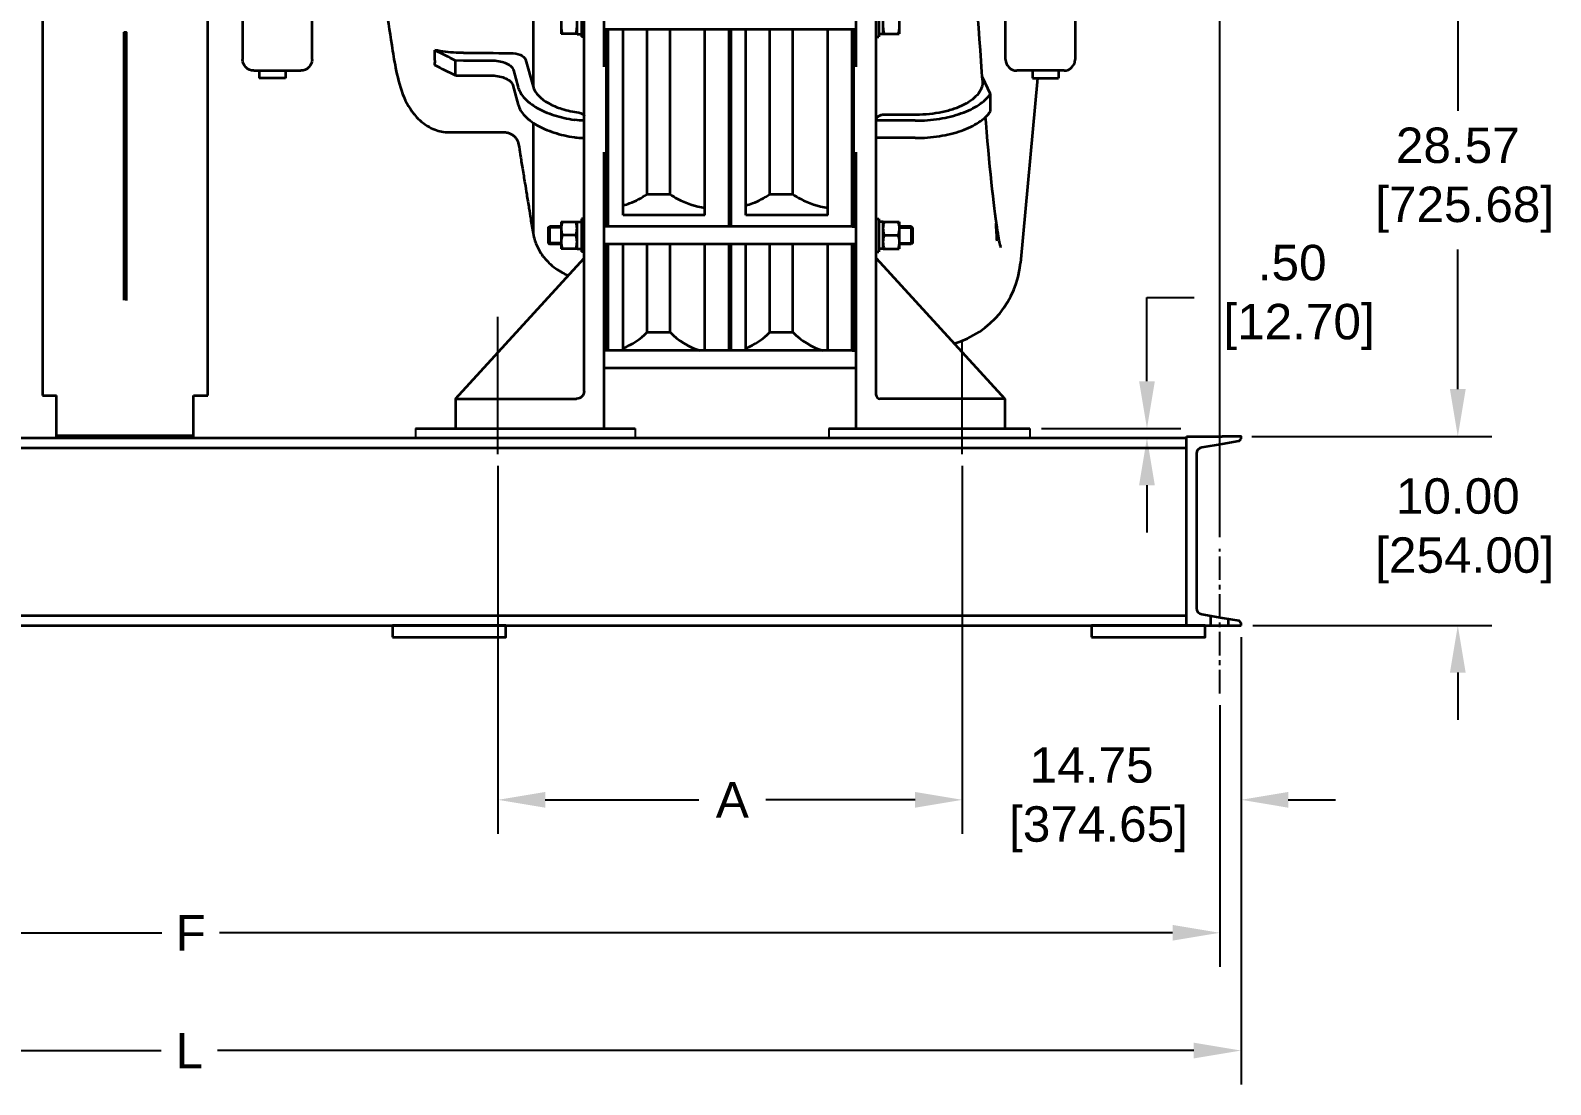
# Model space of a CAD drawing. Header units: inches. Extents: x 452 to 872, y 136 to 456.
# Drawn here: x 549.1 to 629.6, y 218.6 to 274.4 of the extents above; entities that cross this region are included whole.
import ezdxf

# ---------------------------------------------------------------- set-up
doc = ezdxf.new("R2010")
doc.units = ezdxf.units.IN
doc.header["$MEASUREMENT"] = 0
doc.linetypes.add('CENTER', pattern=[2, 1.25, -0.25, 0.25, -0.25])
doc.layers.add('CL', color=1, linetype='CENTER')
doc.layers.add('粗实线层', color=7, linetype='Continuous', lineweight=35)
doc.styles.get("Standard").update_dxf_attribs({"font": 'arial.ttf'})
doc.dimstyles.new('STANDARD 2 PLCS', dxfattribs={"dimtxt": 0.125, "dimasz": 0.18, "dimexe": 0.18, "dimexo": 0.0625, "dimgap": 0.09, "dimtad": 0, "dimtih": 1, "dimtoh": 1, "dimzin": 4, "dimdsep": 46, "dimtxsty": 'Standard', "dimcen": 0.09, "dimaunit": 1, "dimadec": 0, "dimazin": 1, "dimtfac": 1, "dimtofl": 0, "dimtmove": 1, "dimatfit": 3, "dimfxl": 1, "dimtolj": 1, "dimtzin": 4, "dimarcsym": 0})

# ---------------------------------------------------------------- blocks, each defined once
blk = doc.blocks.new('CF35进气1#-1')
at = {"layer": '粗实线层'}
for p, q in [((-40, 97.18), (-40, 188.82)), ((38.5, 99.2), (38.5, 173)), ((-34.6, 10), (-34.6, 137)), ((-20.87, 137.01), (-20.87, 91.96)), ((57.2, 133.07), (57.2, 99.2)), ((-33.9, 114.06), (-33.9, 105.26)), ((-32.7, 106.01), (-32.7, 113.31)), ((-28.4, 113.26), (-28.4, 106.06)), ((-40.6, 107.26), (-40.6, 54.32)), ((-34.6, 105.26), (-33.9, 105.26)), ((-32.7, 106.01), (-33.9, 106.01)), ((-32.7, 106.06), (-28.4, 106.06)), ((-18.85, 99.15), (-20.87, 91.96)), ((-9.28, 98.93), (-9.69, 98.93)), ((-9.28, 98.93), (-9.69, 98.93)), ((0, 98.96), (-2.16, 98.95)), ((0, 94.87), (0, 98.96)), ((0, 94.87), (0, 98.95)), ((-15.59, 96.35), (-16.91, 91.68)), ((0, 94.87), (-2.21, 94.87)), ((54.2, 96.2), (41.5, 96.2)), ((45.7, 96.2), (45.7, 94.2)), ((45.7, 94.2), (52.7, 94.2)), ((52.7, 96.2), (52.7, 94.2)), ((-15.42, 92.29), (-16.91, 87)), ((-34.6, 78.08), (-34.6, 82.75)), ((-32.05, 82.97), (-32.09, 82.96)), ((-20.87, 82.25), (-20.87, 52.48)), ((-32, 78.3), (-32.05, 78.29)), ((-32, 78.29), (-32.05, 78.29)), ((-40, 0), (-40, 74.28)), ((-40.6, 54.32), (-40, 54.32)), ((-34.6, 56.32), (-33.9, 56.32)), ((-33.9, 56.32), (-33.9, 47.52)), ((-32.7, 55.57), (-33.9, 55.57)), ((-32.7, 48.27), (-32.7, 55.57)), ((-28.4, 55.52), (-32.7, 55.52)), ((-28.4, 55.52), (-28.4, 48.32)), ((-28.4, 54.32), (-25.3, 54.32)), ((-28.4, 54.02), (-24.9, 54.02)), ((-24.9, 53.92), (-25.3, 54.32)), ((-25.3, 54.32), (-25.3, 51.92)), ((-24.9, 54.02), (-24.9, 49.82)), ((-40.6, 49.52), (-40, 49.52)), ((-40.6, 49.52), (-40.6, 20.99)), ((-32.38, 51.92), (-28.72, 51.92)), ((-28.4, 49.82), (-24.9, 49.82)), ((-28.4, 49.52), (-25.3, 49.52)), ((-25.3, 51.92), (-25.3, 49.52)), ((-24.9, 49.92), (-25.3, 49.52)), ((-34.6, 47.52), (-33.9, 47.52)), ((0, 8), (-34.6, 45.75)), ((-32.7, 48.27), (-33.9, 48.27)), ((-32.7, 48.32), (-28.4, 48.32)), ((-40.6, 20.99), (-40, 20.99)), ((0, 8), (-32.6, 8)), ((0, 8), (0, 0)), ((0, 0), (-40, 0))]:
    blk.add_line(p, q, dxfattribs=at)
for centre, radius, start, end in [((1204.49, -2306.84), 2690.47, 116.46414, 116.59554), ((41.5, 99.2), 3, 180, 270), ((54.2, 99.2), 3, 270, 0), ((-9.48, 82.89), 11.98, 89.9485, 91.9318), ((-9.48, 82.89), 11.98, 89.9485, 91.9376), ((-322.72, 740.03), 721.38, 296.57507, 297.06266), ((-22.54, 93.26), 5.85, 341.6661, 344.2978), ((-22.54, 93.26), 5.85, 341.6834, 344.2979), ((-35.12, 104.47), 21.72, 271.3768, 278.0231), ((-32.6, 10), 2, 180, 270)]:
    blk.add_arc(centre, radius, start, end, dxfattribs=at)
for points, knots in [([(47.23, 255.99), (47.16, 255.76), (46.83, 254.67), (45.64, 250.89), (43.69, 244.79), (40.67, 235.14), (37.48, 225.11), (34.03, 213.7), (31.44, 205.03), (29.46, 197.09), (28.38, 189.6), (27.18, 179.32), (25.91, 168.93), (24.56, 157.65), (23.11, 145.12), (21.04, 130.14), (18.97, 115.63), (17.44, 104.83), (16.08, 96.58), (14.51, 89.85), (11.28, 84.03), (7.39, 81.04), (4.61, 79.92), (3.29, 79.71), (2.05, 79.64), (-1.01, 79.63), (-3.12, 79.64)], [0, 0, 0, 0, 44.958899, 208.360655, 724.745233, 1216.241888, 2059.523915, 2650.801625, 3397.587587, 3715.952974, 4146.646436, 4780.01149, 5611.817413, 6060.306135, 6860.188379, 7918.747002, 8828.491332, 9542.526804, 9914.697924, 10357.733534, 10804.493051, 11100.555301, 11232.632204, 11354.709409, 11406.819539, 11411.807395, 11411.807395, 11411.807395, 11411.807395]), ([(-32.38, 106.06), (-32.48, 106.36), (-32.64, 106.95), (-32.7, 107.56), (-32.7, 107.86)], [0, 0, 0, 0, 395.999973, 789.044839, 789.044839, 789.044839, 789.044839]), ([(-28.4, 107.86), (-28.4, 107.56), (-28.46, 106.95), (-28.62, 106.36), (-28.72, 106.06)], [0, 0, 0, 0, 384.813902, 772.520258, 772.520258, 772.520258, 772.520258]), ([(-14.88, 100.91), (-15.78, 100.91), (-17.25, 100.72), (-18.68, 99.74), (-18.85, 99.15)], [0, 0, 0, 0, 410.072676, 688.740884, 688.740884, 688.740884, 688.740884]), ([(-9.69, 98.93), (-10.35, 98.93), (-11.61, 98.82), (-13.33, 98.37), (-14.68, 97.66), (-15.33, 96.97), (-15.5, 96.61)], [0, 0, 0, 0, 354.883104, 680.465891, 954.009323, 1169.924823, 1169.924823, 1169.924823, 1169.924823]), ([(-2.16, 98.95), (-2.8, 98.95), (-4.07, 98.95), (-5.94, 98.94), (-7.67, 98.94), (-8.78, 98.93), (-9.28, 98.93)], [0, 0, 0, 0, 307.14882, 602.757389, 890.468577, 1130.634682, 1130.634682, 1130.634682, 1130.634682]), ([(-2.18, 100.95), (-1.52, 100.95), (1.06, 101.02), (3.63, 101.33), (5.52, 101.71)], [0, 0, 0, 0, 159.476219, 626.709693, 626.709693, 626.709693, 626.709693]), ([(5.48, 97.63), (5.48, 97.95), (5.47, 99.3), (5.49, 100.66), (5.52, 101.71)], [0, 0, 0, 0, 138.14664, 601.819907, 601.819907, 601.819907, 601.819907]), ([(-9.88, 94.87), (-10.55, 94.84), (-11.81, 94.7), (-13.5, 94.17), (-14.77, 93.41), (-15.32, 92.66), (-15.42, 92.29)], [0, 0, 0, 0, 349.619924, 664.125899, 922.992426, 1124.963876, 1124.963876, 1124.963876, 1124.963876]), ([(-2.21, 94.87), (-2.85, 94.87), (-4.11, 94.87), (-5.98, 94.87), (-7.76, 94.87), (-8.91, 94.87), (-9.47, 94.87)], [0, 0, 0, 0, 287.568684, 566.289085, 837.018464, 1085.93972, 1085.93972, 1085.93972, 1085.93972]), ([(-20.87, 91.96), (-21.41, 90.03), (-24.29, 87.55), (-28.77, 85.74), (-31.63, 85.11), (-33.15, 84.89)], [0, 0, 0, 0, 355.038645, 595.373521, 867.698305, 867.698305, 867.698305, 867.698305]), ([(-16.98, 91.42), (-17.13, 91), (-17.57, 90.04), (-18.61, 88.67), (-20.09, 87.34), (-21.94, 86.12), (-24.1, 85.06), (-26.55, 84.16), (-29.22, 83.44), (-31.09, 83.1), (-32.05, 82.97)], [0, 0, 0, 0, 156.756773, 362.801513, 592.063507, 846.568558, 1125.960497, 1428.139836, 1749.825767, 2086.133823, 2086.133823, 2086.133823, 2086.133823]), ([(-16.91, 87), (-17.05, 86.48), (-17.52, 85.43), (-18.61, 84), (-20.09, 82.66), (-21.94, 81.45), (-24.1, 80.38), (-26.55, 79.48), (-29.21, 78.77), (-31.06, 78.43), (-32, 78.29)], [0, 0, 0, 0, 176.91257, 371.388044, 587.777839, 827.987434, 1091.674878, 1376.859808, 1680.452391, 1993.071736, 1993.071736, 1993.071736, 1993.071736]), ([(-33.15, 84.89), (-33.35, 84.86), (-33.9, 84.75), (-34.6, 84.32), (-34.6, 83.93)], [0, 0, 0, 0, 219.82493, 659.935031, 659.935031, 659.935031, 659.935031]), ([(-32.05, 78.29), (-32.25, 78.25), (-33.1, 78.13), (-33.96, 78.08), (-34.6, 78.08)], [0, 0, 0, 0, 151.775308, 617.835097, 617.835097, 617.835097, 617.835097]), ([(-0.69, 79.63), (-1.1, 79.63), (-2.44, 79.65), (-4.65, 79.64), (-7.02, 79.65), (-8.95, 79.65), (-10.41, 79.65), (-11.61, 79.66), (-12.6, 79.66), (-13.53, 79.66), (-14.39, 79.44), (-15.22, 79.04), (-15.88, 78.53), (-16.43, 77.86), (-16.81, 77.16), (-17.15, 75.73), (-17.46, 73.31), (-18.06, 69.84), (-18.63, 66.26), (-19.21, 62.69), (-19.73, 59.48), (-20.31, 56.01), (-20.71, 53.06), (-21.4, 50.07), (-22.74, 47.29), (-24.71, 44.82), (-26.87, 43.04), (-28.64, 41.95), (-29.81, 41.36), (-30.37, 41.14)], [258.112551, 258.112551, 258.112551, 258.112551, 382.477383, 669.602712, 939.252675, 1109.025948, 1263.813968, 1386.150747, 1478.527558, 1567.987324, 1671.957417, 1748.254286, 1849.945786, 1925.395205, 2011.212506, 2093.837827, 2374.719126, 2759.575844, 3174.409095, 3489.279787, 3871.590873, 4172.67392, 4571.102937, 4787.249454, 5110.301657, 5509.996047, 5749.491133, 5964.906029, 6150.28119, 6150.28119, 6150.28119, 6150.28119]), ([(-32.7, 53.72), (-32.7, 54.03), (-32.64, 54.64), (-32.48, 55.23), (-32.38, 55.52)], [0, 0, 0, 0, 237.21091, 476.205665, 476.205665, 476.205665, 476.205665]), ([(-32.38, 51.92), (-32.48, 52.22), (-32.64, 52.81), (-32.7, 53.42), (-32.7, 53.72)], [0, 0, 0, 0, 233.817398, 465.889579, 465.889579, 465.889579, 465.889579]), ([(-28.72, 55.52), (-28.62, 55.23), (-28.46, 54.64), (-28.4, 54.03), (-28.4, 53.72)], [0, 0, 0, 0, 229.450688, 457.18875, 457.18875, 457.18875, 457.18875]), ([(-28.4, 53.72), (-28.4, 53.42), (-28.46, 52.81), (-28.62, 52.22), (-28.72, 51.92)], [0, 0, 0, 0, 222.530945, 446.735342, 446.735342, 446.735342, 446.735342]), ([(-32.7, 50.12), (-32.7, 50.43), (-32.64, 51.04), (-32.48, 51.63), (-32.38, 51.92)], [0, 0, 0, 0, 226.86704, 455.439326, 455.439326, 455.439326, 455.439326]), ([(-32.38, 48.32), (-32.48, 48.62), (-32.64, 49.21), (-32.7, 49.82), (-32.7, 50.12)], [0, 0, 0, 0, 223.436215, 445.205061, 445.205061, 445.205061, 445.205061]), ([(-28.72, 51.92), (-28.62, 51.63), (-28.46, 51.04), (-28.4, 50.43), (-28.4, 50.12)], [0, 0, 0, 0, 218.8901, 436.146753, 436.146753, 436.146753, 436.146753]), ([(-28.4, 50.12), (-28.4, 49.82), (-28.46, 49.21), (-28.62, 48.62), (-28.72, 48.32)], [0, 0, 0, 0, 212.085407, 425.764954, 425.764954, 425.764954, 425.764954])]:
    blk.add_open_spline(points, degree=3, knots=knots, dxfattribs=at)
for points in [[(-2.18, 100.95), (-6.41, 100.94), (-10.65, 100.93), (-14.88, 100.91)], [(-15.5, 96.61), (-15.54, 96.52), (-15.57, 96.44), (-15.59, 96.35)], [(-15.5, 96.61), (-15.54, 96.52), (-15.57, 96.44), (-15.59, 96.35)]]:
    blk.add_open_spline(points, degree=3, dxfattribs=at)
blk = doc.blocks.new('CF35中间机壳-1')
at = {"layer": '粗实线层'}
for p, q in [((34.6, 0), (-0.1, 0)), ((34.6, -6.74), (-0.1, -6.74)), ((-0.1, -12.96), (34.6, -12.96)), ((-0.1, -17.76), (34.6, -17.76)), ((1, -46.29), (1, -17.76)), ((7.54, -46.29), (7.54, -17.76)), ((29.54, -46.29), (29.54, -17.76)), ((33.5, -46.29), (33.5, -17.76)), ((34, -46.29), (34, -17.76)), ((16.92, -46.29), (16.92, -22.64)), ((23.08, -22.64), (16.92, -22.64)), ((23.08, -46.29), (23.08, -22.64)), ((34.6, -46.29), (-0.1, -46.29)), ((34.6, -51.09), (-0.1, -51.09)), ((1, -104.03), (1, -51.09)), ((33.5, -104.03), (33.5, -51.09)), ((34, -104.03), (34, -51.09)), ((7.54, -104.03), (7.54, -54.11)), ((7.54, -54.11), (29.54, -54.11)), ((29.54, -104.03), (29.54, -54.11)), ((16.92, -104.03), (16.92, -59.77)), ((23.08, -59.77), (16.92, -59.77)), ((23.08, -104.03), (23.08, -59.77)), ((34.6, -104.03), (-0.1, -104.03)), ((34.6, -108.83), (-0.1, -108.83)), ((1, -170.71), (1, -108.83)), ((7.54, -135.77), (7.54, -108.83)), ((16.92, -135.77), (16.92, -108.83)), ((23.08, -135.77), (23.08, -108.83)), ((29.54, -135.77), (29.54, -108.83)), ((33.5, -170.71), (33.5, -108.83)), ((34, -170.71), (34, -108.83)), ((7.54, -135.77), (29.54, -135.77)), ((7.54, -143.77), (29.54, -143.77)), ((7.54, -170.71), (7.54, -143.77)), ((16.92, -170.71), (16.92, -143.77)), ((23.08, -170.71), (23.08, -143.77)), ((29.54, -170.71), (29.54, -143.77)), ((-0.1, -170.71), (34.6, -170.71)), ((-0.1, -175.51), (34.6, -175.51)), ((1, -228.45), (1, -175.51)), ((7.54, -225.43), (7.54, -175.51)), ((16.92, -219.77), (16.92, -175.51)), ((23.08, -219.77), (23.08, -175.51)), ((29.54, -225.43), (29.54, -175.51)), ((33.5, -228.45), (33.5, -175.51)), ((34, -228.45), (34, -175.51)), ((23.08, -219.77), (16.92, -219.77)), ((-0.1, -228.45), (34.6, -228.45)), ((7.54, -225.43), (29.54, -225.43)), ((-0.1, -233.25), (34.6, -233.25)), ((1, -261.78), (1, -233.25)), ((7.54, -261.78), (7.54, -233.25)), ((16.92, -256.9), (16.92, -233.25)), ((23.08, -256.9), (23.08, -233.25)), ((29.54, -261.78), (29.54, -233.25)), ((33.5, -261.78), (33.5, -233.25)), ((34, -261.78), (34, -233.25)), ((23.08, -256.9), (16.92, -256.9)), ((-0.1, -261.78), (34.6, -261.78)), ((-0.1, -266.58), (34.6, -266.58))]:
    blk.add_line(p, q, dxfattribs=at)
for points in [[(8.8, -17.76), (11.83, -18.63), (14.72, -20.37), (16.92, -22.64)], [(23.08, -22.64), (24.89, -20.8), (27.14, -19.31), (29.54, -18.35)], [(16.92, -256.9), (14.72, -259.17), (11.83, -260.91), (8.8, -261.78)], [(29.54, -261.19), (27.14, -260.23), (24.89, -258.74), (23.08, -256.9)]]:
    blk.add_open_spline(points, degree=3, dxfattribs=at)
for points, knots in [([(7.54, -56.1), (8.42, -56.23), (11.72, -56.91), (14.91, -58.31), (16.92, -59.77)], [0, 0, 0, 0, 104.579103, 397.516716, 397.516716, 397.516716, 397.516716]), ([(23.08, -59.77), (23.54, -59.44), (25.55, -58.15), (27.79, -57.23), (29.54, -56.74)], [0, 0, 0, 0, 111.33353, 464.828224, 464.828224, 464.828224, 464.828224]), ([(16.92, -219.77), (16.27, -220.24), (13.4, -222.03), (10.09, -223.06), (7.54, -223.44)], [0, 0, 0, 0, 336.896737, 1422.885842, 1422.885842, 1422.885842, 1422.885842]), ([(29.54, -222.8), (28.94, -222.63), (26.67, -221.9), (24.51, -220.8), (23.08, -219.77)], [0, 0, 0, 0, 384.040318, 1473.783316, 1473.783316, 1473.783316, 1473.783316])]:
    blk.add_open_spline(points, degree=3, knots=knots, dxfattribs=at)
blk = doc.blocks.new('CF35排气1#-2')
for p, q in [((29.36, 94.2), (24.75, 44.49)), ((20.6, 8), (20.6, 0))]:
    blk.add_line(p, q)
blk.add_arc((-0.14, 46.8), 25, 286.5905, 354.7025)
at = {"layer": '粗实线层'}
for p, q in [((-19.4, 97.18), (-19.4, 188.82)), ((20.8, 99.2), (20.8, 173)), ((-14, 9), (-14, 137.4)), ((39.5, 133.07), (39.5, 99.2)), ((-13.3, 114.06), (-13.3, 105.26)), ((-12.1, 106.01), (-12.1, 113.31)), ((-7.8, 113.26), (-7.8, 106.06)), ((-20.5, 107.26), (-20.5, 54.32)), ((-20, 54.32), (-20, 107.26)), ((-14, 105.26), (-13.3, 105.26)), ((-12.1, 106.01), (-13.3, 106.01)), ((-12.1, 106.06), (-7.8, 106.06)), ((16.69, 89.9), (14.54, 94.46)), ((36.5, 96.2), (23.8, 96.2)), ((28, 96.2), (28, 94.2)), ((28, 94.2), (35, 94.2)), ((35, 96.2), (35, 94.2)), ((16.69, 85.22), (16.69, 89.9)), ((-3.49, 82.75), (-14, 82.75)), ((-3.25, 84.31), (-11.6, 84.31)), ((-3.49, 78.08), (-14, 78.08)), ((-19.4, 0), (-19.4, 74.28)), ((-20.5, 54.32), (-19.4, 54.32)), ((-14, 56.32), (-13.3, 56.32)), ((-13.3, 56.32), (-13.3, 47.52)), ((-12.1, 48.27), (-12.1, 55.57)), ((-12.1, 55.52), (-7.8, 55.52)), ((-7.8, 55.52), (-7.8, 48.32)), ((-4.6, 54.32), (-7.8, 54.32)), ((-7.8, 54.02), (-4.2, 54.02)), ((-4.2, 53.92), (-4.6, 54.32)), ((-4.6, 54.32), (-4.6, 51.92)), ((-4.2, 54.02), (-4.2, 49.82)), ((-20.5, 49.52), (-20.5, 20.99)), ((-20.5, 49.52), (-19.4, 49.52)), ((-20, 20.99), (-20, 49.52)), ((-11.78, 51.92), (-8.12, 51.92)), ((-7.8, 49.82), (-4.2, 49.82)), ((-4.6, 49.52), (-7.8, 49.52)), ((-4.6, 51.92), (-4.6, 49.52)), ((-4.2, 49.92), (-4.6, 49.52)), ((-14, 47.52), (-13.3, 47.52)), ((-14, 45.75), (20.6, 8)), ((-12.1, 48.27), (-13.3, 48.27)), ((-12.1, 48.32), (-7.8, 48.32)), ((-20.5, 20.99), (-19.4, 20.99)), ((20.6, 8), (-13, 8)), ((-19.4, 0), (20.6, 0))]:
    blk.add_line(p, q, dxfattribs=at)
for points in [[(14.61, 93.59), (14.44, 95.79), (14.23, 98.69), (14.01, 101.65), (13.79, 104.65), (13.58, 107.69), (13.36, 110.78), (13.14, 113.9), (12.93, 117.06), (12.71, 120.24), (12.49, 123.45), (12.28, 126.68), (12.06, 129.93), (11.84, 133.2), (11.63, 136.47), (11.41, 139.75), (11.2, 143)], [(19.53, 48.65), (19.53, 48.65), (19.52, 48.68), (19.5, 48.77), (19.46, 48.92), (19.41, 49.12), (19.35, 49.38), (19.28, 49.71), (19.19, 50.1), (19.1, 50.56), (19, 51.09), (18.89, 51.71), (18.77, 52.42), (18.63, 53.23), (18.49, 54.14), (18.34, 55.19), (18.17, 56.37), (17.99, 57.69), (17.81, 59.16), (17.61, 60.76), (17.41, 62.48), (17.21, 64.3), (17, 66.23), (16.8, 68.24), (16.59, 70.34), (16.38, 72.54), (16.16, 74.83), (15.95, 77.19), (15.74, 79.64), (15.52, 82.16), (15.39, 83.74)]]:
    blk.add_lwpolyline(points, dxfattribs=at)
for centre, radius, start, end in [((23.8, 99.2), 3, 180, 270), ((36.5, 99.2), 3, 270, 0), ((-13, 9), 1, 180, 270)]:
    blk.add_arc(centre, radius, start, end, dxfattribs=at)
for centre, start_param, end_param in [((-12.1, 51.92), 1.570796, 1.735929), ((-13.3, 51.92), 1.488505, 1.570796)]:
    blk.add_ellipse(centre, major_axis=(7.3, 0), ratio=0.5, start_param=start_param, end_param=end_param, dxfattribs=at)
for points, knots in [([(-11.78, 106.06), (-11.88, 106.36), (-12.04, 106.95), (-12.1, 107.56), (-12.1, 107.86)], [0, 0, 0, 0, 355.401077, 708.150013, 708.150013, 708.150013, 708.150013]), ([(-7.8, 107.86), (-7.8, 107.56), (-7.86, 106.95), (-8.02, 106.36), (-8.12, 106.06)], [0, 0, 0, 0, 345.757623, 694.114134, 694.114134, 694.114134, 694.114134]), ([(14.61, 93.59), (14.63, 93.29), (14.62, 92.68), (14.34, 91.45), (13.48, 89.92), (11.81, 88.32), (9.57, 86.93), (6.83, 85.79), (3.7, 84.95), (0.3, 84.43), (-2.05, 84.31), (-3.25, 84.31)], [0, 0, 0, 0, 78.48275, 158.401397, 330.223391, 528.464124, 757.903722, 1017.531638, 1302.486799, 1605.468694, 1917.765592, 1917.765592, 1917.765592, 1917.765592]), ([(-3.49, 82.75), (-1.32, 82.75), (1.89, 82.99), (6, 83.82), (8.82, 84.65), (11.36, 85.69), (13.55, 86.91), (15.34, 88.29), (16.31, 89.35), (16.69, 89.9)], [0, 0, 0, 0, 428.117796, 632.957528, 826.999905, 1007.449656, 1172.274685, 1320.516357, 1452.711427, 1452.711427, 1452.711427, 1452.711427]), ([(-11.6, 84.31), (-11.91, 84.31), (-12.49, 84.26), (-13.16, 84.05), (-13.59, 83.8), (-13.82, 83.59), (-13.96, 83.36), (-14, 83.19), (-14, 83.11)], [0, 0, 0, 0, 462.55435, 873.943665, 1049.084385, 1201.27016, 1333.220125, 1452.800314, 1452.800314, 1452.800314, 1452.800314]), ([(-3.49, 78.08), (-1.32, 78.08), (1.89, 78.32), (6, 79.14), (8.82, 79.97), (11.36, 81.01), (13.55, 82.23), (15.34, 83.61), (16.31, 84.67), (16.69, 85.22)], [0, 0, 0, 0, 403.64816, 596.780007, 779.731636, 949.867544, 1105.271782, 1245.040506, 1369.679792, 1369.679792, 1369.679792, 1369.679792]), ([(-12.1, 53.72), (-12.1, 54.03), (-12.04, 54.64), (-11.88, 55.23), (-11.78, 55.52)], [0, 0, 0, 0, 191.241015, 383.920178, 383.920178, 383.920178, 383.920178]), ([(-11.78, 51.92), (-11.88, 52.22), (-12.04, 52.81), (-12.1, 53.42), (-12.1, 53.72)], [0, 0, 0, 0, 187.185224, 372.973295, 372.973295, 372.973295, 372.973295]), ([(-8.12, 55.52), (-8.02, 55.23), (-7.86, 54.64), (-7.8, 54.03), (-7.8, 53.72)], [0, 0, 0, 0, 184.973895, 368.567139, 368.567139, 368.567139, 368.567139]), ([(-7.8, 53.72), (-7.8, 53.42), (-7.86, 52.81), (-8.02, 52.22), (-8.12, 51.92)], [0, 0, 0, 0, 178.102207, 357.543759, 357.543759, 357.543759, 357.543759]), ([(18.14, 55.18), (18.15, 54.97), (18.17, 54.56), (18.21, 53.75), (18.29, 52.39), (18.35, 51.23), (18.4, 50.47)], [0, 0, 0, 0, 68.749685, 136.112362, 268.472783, 522.005847, 522.005847, 522.005847, 522.005847]), ([(-12.1, 50.12), (-12.1, 50.43), (-12.04, 51.04), (-11.88, 51.63), (-11.78, 51.92)], [0, 0, 0, 0, 180.224685, 361.804029, 361.804029, 361.804029, 361.804029]), ([(-11.78, 48.32), (-11.88, 48.62), (-12.04, 49.21), (-12.1, 49.82), (-12.1, 50.12)], [0, 0, 0, 0, 176.096041, 350.877984, 350.877984, 350.877984, 350.877984]), ([(-8.12, 51.92), (-8.02, 51.63), (-7.86, 51.04), (-7.8, 50.43), (-7.8, 50.12)], [0, 0, 0, 0, 173.786833, 346.276799, 346.276799, 346.276799, 346.276799]), ([(-7.8, 50.12), (-7.8, 49.82), (-7.86, 49.21), (-8.02, 48.62), (-8.12, 48.32)], [0, 0, 0, 0, 167.004481, 335.264252, 335.264252, 335.264252, 335.264252])]:
    blk.add_open_spline(points, degree=3, knots=knots, dxfattribs=at)
blk = doc.blocks.new('blower side view')
at = {"color": 1}
for p, q in [((0, -1.352), (0, 5.915)), ((24.57, -1.352), (24.57, 4.633))]:
    blk.add_line(p, q, dxfattribs=at)
at = {"layer": '粗实线层', "xscale": -0.1968596, "yscale": 0.1968596, "zscale": 0.1968596}
for name, p in [('CF35进气1#-1', (-2.254, 0)), ('CF35中间机壳-1', (12.434, 55.666)), ('CF35中间机壳-1', (18.93, 55.666))]:
    blk.add_blockref(name, p, dxfattribs=at)
at = {"layer": '粗实线层', "color": 3, "xscale": 0.1968596, "yscale": 0.1968596, "zscale": 0.1968596}
blk.add_blockref('CF35排气1#-2', (22.769, 0), dxfattribs=at)
blk = doc.blocks.new('*D15')
at = {"color": 0, "lineweight": -2, "transparency": 16777216}
for p, q in [((504.827, 242.313), (504.827, 218.642)), ((613.183, 242.313), (613.183, 218.642)), ((507.327, 220.442), (556.042, 220.442)), ((610.683, 220.442), (559.014, 220.442))]:
    blk.add_line(p, q, dxfattribs=at)
at = {"color": 0, "transparency": 16777216}
for points in [[(507.327, 220.858), (507.327, 220.025), (504.827, 220.442)], [(610.683, 220.858), (610.683, 220.025), (613.183, 220.442)]]:
    blk.add_solid(points, dxfattribs=at)
at = {"layer": 'Defpoints', "color": 0, "transparency": 16777216}
for p in [(504.827, 242.938), (613.183, 242.938), (504.827, 220.442)]:
    blk.add_point(p, dxfattribs=at)
at = {"color": 0, "transparency": 16777216, "insert": (557.528, 220.442), "char_height": 1.875, "attachment_point": 5}
blk.add_mtext('\\A1;L', dxfattribs=at)
blk = doc.blocks.new('*D16')
at = {"color": 0, "lineweight": -2, "transparency": 16777216}
for p, q in [((505.952, 238.716), (505.952, 224.874)), ((612.058, 238.716), (612.058, 224.874)), ((508.452, 226.674), (556.07, 226.674)), ((609.558, 226.674), (559.135, 226.674))]:
    blk.add_line(p, q, dxfattribs=at)
at = {"color": 0, "transparency": 16777216}
for points in [[(508.452, 227.091), (508.452, 226.258), (505.952, 226.674)], [(609.558, 227.091), (609.558, 226.258), (612.058, 226.674)]]:
    blk.add_solid(points, dxfattribs=at)
at = {"layer": 'Defpoints', "color": 0, "transparency": 16777216}
for p in [(505.952, 239.341), (612.058, 239.341), (612.058, 226.674)]:
    blk.add_point(p, dxfattribs=at)
at = {"color": 0, "transparency": 16777216, "insert": (557.602, 226.674), "char_height": 1.875, "attachment_point": 5}
blk.add_mtext('\\A1;F', dxfattribs=at)
blk = doc.blocks.new('*D17')
at = {"color": 0, "lineweight": -2, "transparency": 16777216}
for p, q in [((598.433, 251.38), (598.433, 231.91)), ((613.183, 242.313), (613.183, 231.91)), ((595.933, 233.71), (593.433, 233.71)), ((615.683, 233.71), (618.183, 233.71))]:
    blk.add_line(p, q, dxfattribs=at)
at = {"color": 0, "transparency": 16777216}
for points in [[(595.933, 234.126), (595.933, 233.293), (598.433, 233.71)], [(615.683, 234.126), (615.683, 233.293), (613.183, 233.71)]]:
    blk.add_solid(points, dxfattribs=at)
at = {"layer": 'Defpoints', "color": 0, "transparency": 16777216}
for p in [(598.433, 252.005), (613.183, 242.938), (598.433, 233.71)]:
    blk.add_point(p, dxfattribs=at)
at = {"color": 0, "transparency": 16777216, "insert": (605.277, 233.71), "char_height": 1.875, "attachment_point": 5}
blk.add_mtext('\\A1;14.75\\P [374.65]', dxfattribs=at)
blk = doc.blocks.new('*D18')
at = {"color": 0, "lineweight": -2, "transparency": 16777216}
for p, q in [((573.863, 251.38), (573.863, 231.91)), ((598.433, 251.38), (598.433, 231.91)), ((576.363, 233.71), (584.49, 233.71)), ((595.933, 233.71), (588.04, 233.71))]:
    blk.add_line(p, q, dxfattribs=at)
at = {"color": 0, "transparency": 16777216}
for points in [[(576.363, 234.126), (576.363, 233.293), (573.863, 233.71)], [(595.933, 234.126), (595.933, 233.293), (598.433, 233.71)]]:
    blk.add_solid(points, dxfattribs=at)
at = {"layer": 'Defpoints', "color": 0, "transparency": 16777216}
for p in [(573.863, 252.005), (598.433, 252.005), (573.863, 233.71)]:
    blk.add_point(p, dxfattribs=at)
at = {"color": 0, "transparency": 16777216, "insert": (586.265, 233.71), "char_height": 1.875, "attachment_point": 5}
blk.add_mtext('\\A1;A', dxfattribs=at)
blk = doc.blocks.new('*D19')
at = {"color": 0, "lineweight": -2, "transparency": 16777216}
for p, q in [((624.652, 255.438), (624.652, 257.938)), ((613.749, 252.938), (626.452, 252.938)), ((613.808, 242.938), (626.452, 242.938)), ((624.652, 240.438), (624.652, 237.938))]:
    blk.add_line(p, q, dxfattribs=at)
at = {"color": 0, "transparency": 16777216}
for points in [[(624.235, 255.438), (625.069, 255.438), (624.652, 252.938)], [(624.235, 240.438), (625.069, 240.438), (624.652, 242.938)]]:
    blk.add_solid(points, dxfattribs=at)
at = {"layer": 'Defpoints', "color": 0, "transparency": 16777216}
for p in [(613.124, 252.938), (624.652, 252.938), (613.183, 242.938)]:
    blk.add_point(p, dxfattribs=at)
at = {"color": 0, "transparency": 16777216, "insert": (624.652, 247.94), "char_height": 1.875, "attachment_point": 5}
blk.add_mtext('\\A1;10.00\\P [254.00]', dxfattribs=at)
blk = doc.blocks.new('*D20')
at = {"color": 0, "lineweight": -2, "transparency": 16777216}
for p, q in [((613.808, 281.508), (626.452, 281.508)), ((624.652, 279.008), (624.652, 270.165)), ((624.652, 255.438), (624.652, 262.829)), ((613.808, 252.938), (626.452, 252.938))]:
    blk.add_line(p, q, dxfattribs=at)
at = {"color": 0, "transparency": 16777216}
for points in [[(624.235, 279.008), (625.069, 279.008), (624.652, 281.508)], [(624.235, 255.438), (625.069, 255.438), (624.652, 252.938)]]:
    blk.add_solid(points, dxfattribs=at)
at = {"layer": 'Defpoints', "color": 0, "transparency": 16777216}
for p in [(613.183, 281.508), (624.652, 281.508), (613.183, 252.938)]:
    blk.add_point(p, dxfattribs=at)
at = {"color": 0, "transparency": 16777216, "insert": (624.652, 266.497), "char_height": 1.875, "attachment_point": 5}
blk.add_mtext('\\A1;28.57\\P [725.68]', dxfattribs=at)
blk = doc.blocks.new('*D21')
at = {"color": 0, "lineweight": -2, "transparency": 16777216}
for p, q in [((608.204, 255.857), (608.204, 260.293)), ((608.204, 260.293), (610.704, 260.293)), ((602.628, 253.357), (610.004, 253.357)), ((603.893, 252.857), (610.004, 252.857)), ((608.204, 250.357), (608.204, 247.857))]:
    blk.add_line(p, q, dxfattribs=at)
at = {"color": 0, "transparency": 16777216}
for points in [[(607.787, 255.857), (608.62, 255.857), (608.204, 253.357)], [(607.787, 250.357), (608.62, 250.357), (608.204, 252.857)]]:
    blk.add_solid(points, dxfattribs=at)
at = {"layer": 'Defpoints', "color": 0, "transparency": 16777216}
for p in [(602.003, 253.357), (603.268, 252.857), (608.204, 252.857)]:
    blk.add_point(p, dxfattribs=at)
at = {"color": 0, "transparency": 16777216, "insert": (615.888, 260.293), "char_height": 1.875, "attachment_point": 5}
blk.add_mtext('\\A1;.50\\P [12.70]', dxfattribs=at)
blk = doc.blocks.new('*D24')
at = {"color": 0, "lineweight": -2, "transparency": 16777216}
for p, q in [((601.75, 310.957), (601.75, 321.916)), ((612.058, 247.61), (612.058, 321.916)), ((604.25, 320.116), (609.558, 320.116)), ((612.058, 320.116), (614.558, 320.116))]:
    blk.add_line(p, q, dxfattribs=at)
at = {"color": 0, "transparency": 16777216}
for points in [[(604.25, 320.533), (604.25, 319.699), (601.75, 320.116)], [(609.558, 320.533), (609.558, 319.699), (612.058, 320.116)]]:
    blk.add_solid(points, dxfattribs=at)
at = {"layer": 'Defpoints', "color": 0, "transparency": 16777216}
for p in [(612.058, 320.116), (601.75, 310.332), (612.058, 246.985)]:
    blk.add_point(p, dxfattribs=at)
at = {"color": 0, "transparency": 16777216, "insert": (620.47, 320.116), "char_height": 1.875, "attachment_point": 5}
blk.add_mtext('\\A1;10.31\\P [261.83]', dxfattribs=at)

msp = doc.modelspace()

# ---------------------------------------------------------------- linework, layer by layer
for p, q in [((569.495, 253.357), (569.495, 252.857)), ((602.003, 253.357), (602.003, 252.857))]:
    msp.add_line(p, q)
at = {"layer": 'CL'}
msp.add_lwpolyline([(612.058, 239.341), (612.058, 246.985)], dxfattribs=at)
at = {"layer": '粗实线层'}
msp.add_line((507.713, 242.938), (610.297, 242.938), dxfattribs=at)
for points in [[(549.759, 280.325), (549.759, 274.666), (549.759, 255.107)], [(558.509, 271.315), (558.508, 276.298)], [(554.071, 274.321), (554.196, 274.321), (554.196, 260.135)], [(554.072, 274.321), (554.072, 260.147)], [(558.509, 255.107), (558.509, 271.315)], [(549.759, 255.107), (550.509, 255.107)], [(550.509, 252.857), (550.509, 255.107)], [(557.759, 255.107), (558.508, 255.107)], [(557.759, 252.857), (557.759, 255.107)], [(507.713, 252.857), (610.297, 252.857)], [(550.509, 252.982), (557.759, 252.982)], [(569.495, 253.357), (581.124, 253.357)], [(591.373, 253.357), (602.003, 253.357)], [(610.297, 242.938), (610.297, 252.938)], [(610.297, 252.938), (612.182, 252.938)], [(613.183, 252.816), (613.183, 252.938), (612.183, 252.938)], [(613.066, 252.679), (613.183, 252.816)], [(507.713, 252.328), (610.297, 252.328)], [(507.713, 243.468), (610.297, 243.468)], [(593.539, 242.858), (593.539, 242.979)], [(610.297, 243.018), (610.297, 243.548)], [(610.297, 242.938), (612.183, 242.938), (613.183, 242.938)], [(611.589, 242.938), (611.589, 243.444)], [(612.527, 242.938), (612.527, 243.287)], [(613.183, 242.938), (613.183, 243.059), (613.066, 243.197)]]:
    msp.add_lwpolyline(points, dxfattribs=at)
msp.add_lwpolyline([(613.066, 252.679), (612.183, 252.53), (611.107, 252.352, 0.366147), (610.823, 252.016), (610.823, 243.859, 0.366228), (611.107, 243.524), (612.183, 243.345), (613.066, 243.197)], format="xyb", dxfattribs=at)
for points in [[(568.278, 242.313), (574.278, 242.313), (574.278, 242.938), (568.278, 242.938)], [(605.277, 242.313), (611.277, 242.313), (611.277, 242.938), (605.277, 242.938)]]:
    msp.add_lwpolyline(points, close=True, dxfattribs=at)

# ---------------------------------------------------------------- dimensions: what is measured, and where the dimension line sits
for base, p1, p2, picture, middle in [((624.652, 281.508), (613.183, 252.938), (613.183, 281.508), '*D20', (624.652, 266.497)), ((624.652, 252.938), (613.183, 242.938), (613.124, 252.938), '*D19', (624.652, 247.94))]:
    dim = msp.add_linear_dim(base=base, p1=p1, p2=p2, angle=90, dimstyle='STANDARD 2 PLCS', override={"dimscale": 10, "dimtxt": 0.1875, "dimasz": 0.25, "dimpost": '\\X', "dimtmove": 0})
    dim.commit()
    dim.dimension.update_dxf_attribs({"geometry": picture, "text_midpoint": middle, "dimtype": 160})
for base, p1, p2, text, picture, middle in [((504.827, 220.442), (613.183, 242.938), (504.827, 242.938), 'L', '*D15', (557.528, 220.442)), ((612.058, 226.674), (505.952, 239.341), (612.058, 239.341), 'F', '*D16', (557.602, 226.674))]:
    dim = msp.add_linear_dim(base=base, p1=p1, p2=p2, text=text, dimstyle='STANDARD 2 PLCS', override={"dimscale": 10, "dimtxt": 0.1875, "dimasz": 0.25, "dimpost": '\\X', "dimtmove": 0})
    dim.commit()
    dim.dimension.update_dxf_attribs({"geometry": picture, "text_midpoint": middle, "dimtype": 160})

# ---------------------------------------------------------------- next in the draw order: block references
msp.add_blockref('blower side view', (573.863, 253.357))

# ---------------------------------------------------------------- next in the draw order: linework, layer by layer
for p, q in [((581.124, 253.357), (581.124, 252.857)), ((591.373, 253.357), (591.373, 252.857))]:
    msp.add_line(p, q)

# ---------------------------------------------------------------- next in the draw order: dimensions: what is measured, and where the dimension line sits
for base, p1, p2, picture, middle in [((612.058, 320.116), (601.75, 310.332), (612.058, 246.985), '*D24', (620.47, 320.116)), ((598.433, 233.71), (613.183, 242.938), (598.433, 252.005), '*D17', (605.277, 233.71))]:
    dim = msp.add_linear_dim(base=base, p1=p1, p2=p2, dimstyle='STANDARD 2 PLCS', override={"dimscale": 10, "dimtxt": 0.1875, "dimasz": 0.25, "dimpost": '\\X', "dimtmove": 0})
    dim.commit()
    dim.dimension.update_dxf_attribs({"geometry": picture, "text_midpoint": middle, "dimtype": 160})
dim = msp.add_linear_dim(base=(608.204, 252.857), p1=(602.003, 253.357), p2=(603.268, 252.857), angle=90, dimstyle='STANDARD 2 PLCS', override={"dimscale": 10, "dimtxt": 0.1875, "dimasz": 0.25, "dimpost": '\\X', "dimtmove": 0})
dim.commit()
dim.dimension.update_dxf_attribs({"geometry": '*D21', "text_midpoint": (615.888, 260.293), "dimtype": 160})
dim = msp.add_linear_dim(base=(573.863, 233.71), p1=(598.433, 252.005), p2=(573.863, 252.005), text='A', dimstyle='STANDARD 2 PLCS', override={"dimscale": 10, "dimtxt": 0.1875, "dimasz": 0.25, "dimpost": '\\X', "dimtmove": 0})
dim.commit()
dim.dimension.update_dxf_attribs({"geometry": '*D18', "text_midpoint": (586.265, 233.71), "dimtype": 160})

doc.saveas('drawing.dxf')
